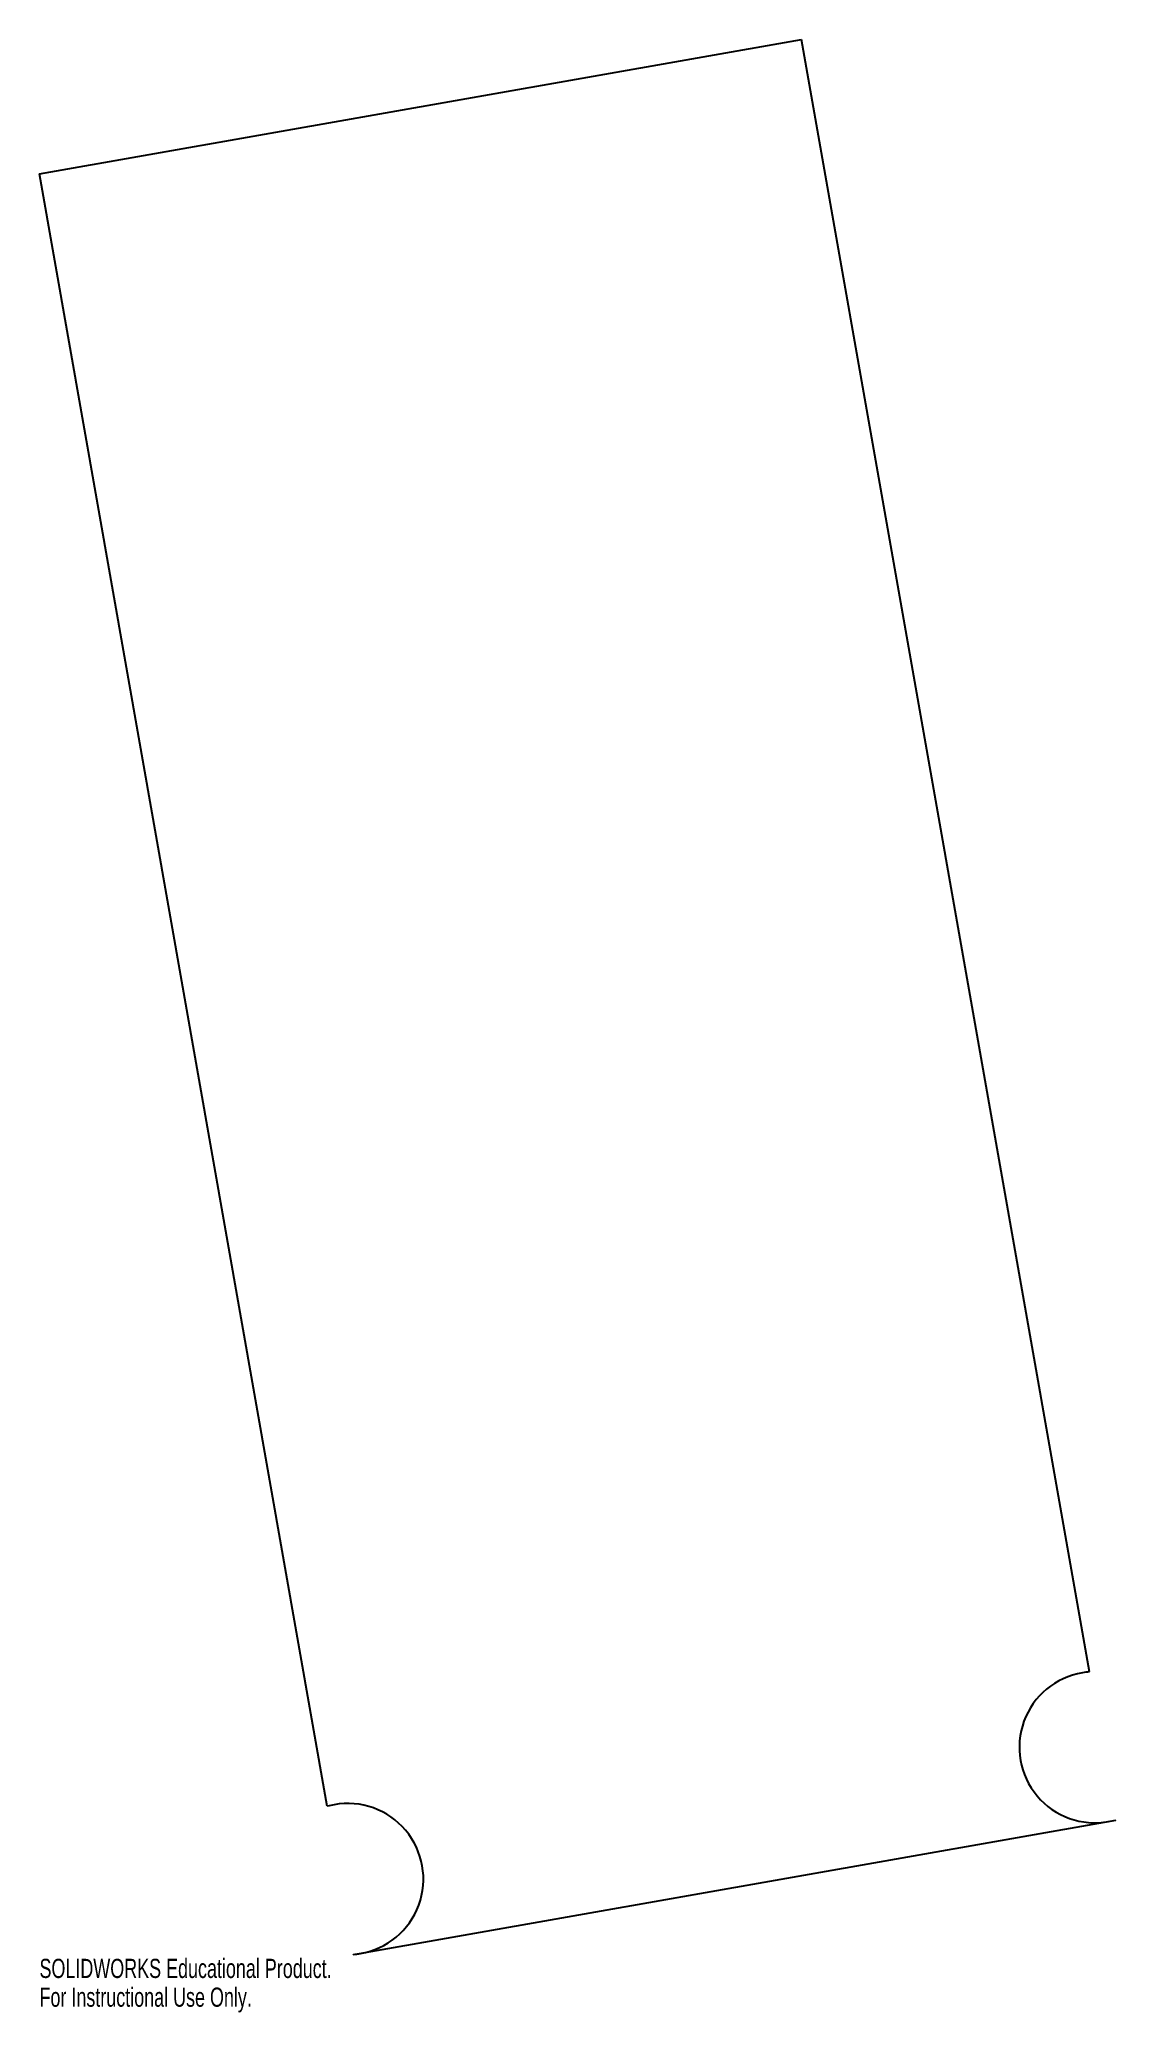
# Model space of a CAD drawing. Header units: millimetres. Extents: x -268 to 3, y -67 to 430.
import ezdxf

# ---------------------------------------------------------------- set-up
doc = ezdxf.new("R2010")
doc.units = ezdxf.units.MM
doc.styles.add('SLDTEXTSTYLE0', font='TXT', dxfattribs={"width": 0.7})

msp = doc.modelspace()

# ---------------------------------------------------------------- linework, layer by layer
at = {"color": 7, "linetype": 'Continuous', "lineweight": 25}
for p, q in [((-268.05, 396.48), (-75.88, 430.36)), ((-3.29, 18.68), (-75.88, 430.36)), ((-195.46, -15.2), (-268.05, 396.48)), ((3.31, -18.78), (-188.86, -52.66)), ((3.31, -18.78), (3.29, -18.68)), ((-188.86, -52.66), (-188.87, -52.57))]:
    msp.add_line(p, q, dxfattribs=at)
for centre, radius, start, end in [((-1.89, -0.33), 19.05, 99.5731, 280.4269), ((-1.66, -0.52), 19.27, 94.8722, 100.1616), ((-190.43, -33.81), 19.27, 99.8384, 105.1278), ((-190.28, -33.55), 19.05, 279.5731, 100.4269), ((-1.74, -0.08), 19.27, 279.8384, 285.1278), ((-190.51, -33.36), 19.27, 274.8722, 280.1616)]:
    msp.add_arc(centre, radius, start, end, dxfattribs=at)

# ---------------------------------------------------------------- texts
at = {"color": 7, "linetype": 'Continuous', "char_height": 4.8336, "attachment_point": 1, "style": 'SLDTEXTSTYLE0'}
for s, insert in [('SOLIDWORKS Educational Product.', (-268.05, -53.68)), ('For Instructional Use Only.', (-268.05, -60.93))]:
    msp.add_mtext(s, dxfattribs=dict(at, insert=insert))

doc.saveas('drawing.dxf')
